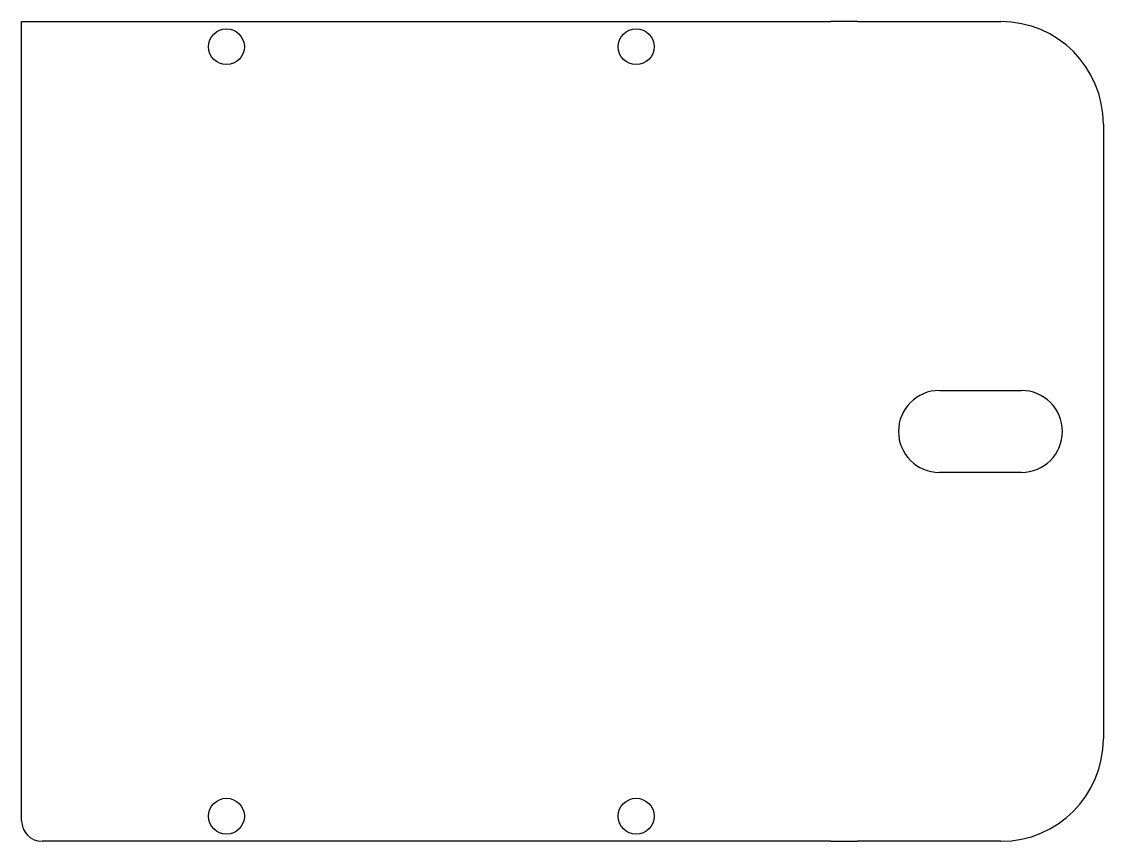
# Model space of a CAD drawing. Header units: millimetres. Extents: x 62 to 168, y 57 to 137.
import ezdxf

# ---------------------------------------------------------------- set-up
doc = ezdxf.new("R2010")
doc.units = ezdxf.units.MM
doc.layers.add('C06313-A', color=7, linetype='Continuous')

msp = doc.modelspace()

# ---------------------------------------------------------------- linework, layer by layer
at = {"layer": 'C06313-A', "color": 7, "linetype": 'Continuous'}
for p, q in [((62.27, 137.01), (81.03, 137.01)), ((62.27, 59.01), (62.27, 137.01)), ((81.03, 137.01), (83.52, 137.01)), ((83.52, 137.01), (121.03, 137.01)), ((121.03, 137.01), (123.52, 137.01)), ((123.52, 137.01), (141.27, 137.01)), ((143.88, 137.01), (141.27, 137.01)), ((143.88, 137.01), (157.88, 137.01)), ((167.88, 127.01), (167.88, 67.01)), ((151.88, 101.01), (159.88, 101.01)), ((159.88, 93.01), (151.88, 93.01)), ((81.03, 57.01), (64.27, 57.01)), ((83.52, 57.01), (81.03, 57.01)), ((121.03, 57.01), (83.52, 57.01)), ((123.52, 57.01), (121.03, 57.01)), ((141.27, 57.01), (123.52, 57.01)), ((141.27, 57.01), (143.88, 57.01)), ((157.88, 57.01), (143.88, 57.01))]:
    msp.add_line(p, q, dxfattribs=at)
for centre in [(82.27, 134.56), (122.27, 134.56), (82.27, 59.46), (122.27, 59.46)]:
    msp.add_circle(centre, 1.75, dxfattribs=at)
for centre, radius, start, end in [((157.88, 127.01), 10, 0, 90), ((151.88, 97.01), 4, 90, 270), ((159.88, 97.01), 4, 270, 90), ((157.88, 67.01), 10, 270, 0), ((64.27, 59.01), 2, 180, 270)]:
    msp.add_arc(centre, radius, start, end, dxfattribs=at)

doc.saveas('drawing.dxf')
